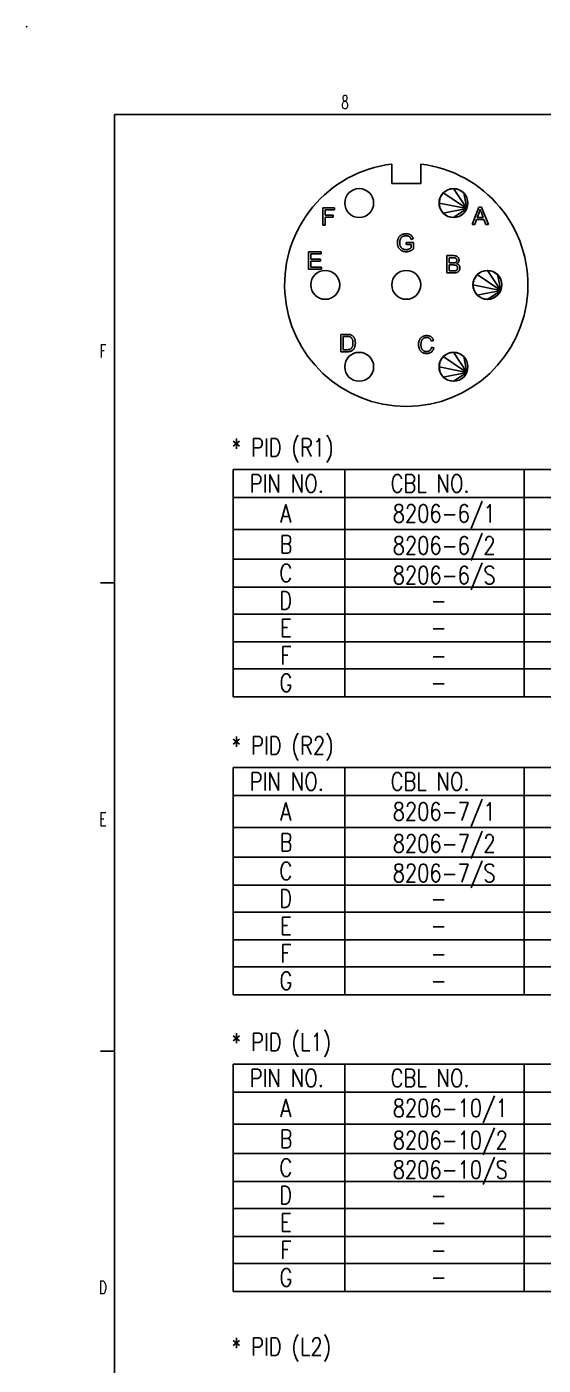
# Model space of a CAD drawing. Extents: x 260 to 819, y -886 to -454.
# Drawn here: x 260.4 to 335, y -647.4 to -453.8 of the extents above; entities that cross this region are included whole.
import ezdxf
from ezdxf.enums import TextEntityAlignment as Align

# ---------------------------------------------------------------- set-up
doc = ezdxf.new("R2010")
doc.units = 0
doc.header["$LTSCALE"] = 150
doc.header["$MEASUREMENT"] = 0
doc.linetypes.add('DASHED', pattern=[0.75, 0.5, -0.25])
doc.layers.get('0').update_dxf_attribs({"color": 6, "linetype": 'CONTINUOUS'})
doc.layers.add('현배선도', color=7, linetype='CONTINUOUS')
doc.styles.get("Standard").update_dxf_attribs({"font": 'romans.shx', "width": 0.8, "bigfont": 'whgtxt.shx'})

# ---------------------------------------------------------------- blocks, each defined once
blk = doc.blocks.new('ansi-c')
at = {"color": 5, "linetype": 'Continuous'}
for p, q in [((-56.4, 764.46), (477, 764.46)), ((-56.4, 358.06), (-56.4, 764.46))]:
    blk.add_line(p, q, dxfattribs=at)
at = {"color": 210, "linetype": 'Continuous'}
for p, q in [((-58.45, 696.73), (-56.4, 696.73)), ((-58.45, 629), (-56.4, 629))]:
    blk.add_line(p, q, dxfattribs=at)
at = {"color": 7, "linetype": 'Continuous'}
blk.add_point((-69.1, 777.16), dxfattribs=at)
at = {"color": 130, "linetype": 'Continuous', "width": 0.655684}
for s, p in [('8', (-23.08, 766.25)), ('F', (-58.09, 730.28)), ('E', (-58.09, 662.55)), ('D', (-58.09, 594.82))]:
    blk.add_text(s, height=1.9, dxfattribs=at).set_placement(p, align=Align.MIDDLE_CENTER)

msp = doc.modelspace()

# ---------------------------------------------------------------- linework, layer by layer
at = {"color": 7, "linetype": 'Continuous'}
for p, q in [((313.14, -476.49), (313.14, -473.67)), ((317.33, -476.49), (317.33, -473.67)), ((313.14, -476.49), (317.33, -476.49)), ((303.17, -482.49), (303.17, -479.98)), ((303.17, -479.98), (304.86, -479.98)), ((304.86, -480.28), (304.86, -479.98)), ((324.76, -482.41), (325.73, -479.9)), ((325.73, -479.9), (326.09, -479.9)), ((326.09, -479.9), (327.11, -482.41)), ((303.5, -480.28), (304.86, -480.28)), ((303.5, -481.06), (303.5, -480.28)), ((303.5, -481.06), (304.68, -481.06)), ((303.5, -481.35), (304.68, -481.35)), ((303.5, -482.49), (303.5, -481.35)), ((304.68, -481.35), (304.68, -481.06)), ((325.12, -482.41), (325.39, -481.65)), ((325.39, -481.65), (326.44, -481.65)), ((325.49, -481.38), (325.76, -480.64)), ((325.49, -481.38), (326.34, -481.38)), ((325.76, -480.64), (325.78, -480.59)), ((325.78, -480.59), (325.8, -480.55)), ((325.8, -480.55), (325.81, -480.5)), ((325.81, -480.5), (325.83, -480.45)), ((325.83, -480.45), (325.84, -480.4)), ((325.84, -480.4), (325.86, -480.35)), ((325.86, -480.35), (325.87, -480.31)), ((325.87, -480.31), (325.88, -480.26)), ((325.88, -480.26), (325.89, -480.21)), ((325.89, -480.21), (325.9, -480.16)), ((325.9, -480.16), (325.91, -480.2)), ((325.91, -480.2), (325.93, -480.25)), ((325.93, -480.25), (325.94, -480.29)), ((325.94, -480.29), (325.96, -480.34)), ((325.96, -480.34), (325.97, -480.39)), ((325.97, -480.39), (325.99, -480.45)), ((325.99, -480.45), (326.01, -480.5)), ((326.01, -480.5), (326.03, -480.56)), ((326.03, -480.56), (326.05, -480.62)), ((326.05, -480.62), (326.08, -480.68)), ((326.08, -480.68), (326.34, -481.38)), ((326.44, -481.65), (326.74, -482.41)), ((303.17, -482.49), (303.5, -482.49)), ((314.37, -484), (314.42, -483.96)), ((314.42, -483.96), (314.48, -483.92)), ((314.48, -483.92), (314.53, -483.89)), ((314.53, -483.89), (314.59, -483.86)), ((314.59, -483.86), (314.65, -483.84)), ((314.65, -483.84), (314.71, -483.81)), ((314.71, -483.81), (314.78, -483.79)), ((314.78, -483.79), (314.84, -483.78)), ((314.84, -483.78), (314.91, -483.76)), ((314.91, -483.76), (314.98, -483.75)), ((314.98, -483.75), (315.05, -483.74)), ((315.05, -483.74), (315.12, -483.74)), ((315.12, -483.74), (315.19, -483.74)), ((315.19, -483.74), (315.25, -483.74)), ((315.25, -483.74), (315.3, -483.74)), ((315.3, -483.74), (315.35, -483.75)), ((315.35, -483.75), (315.4, -483.75)), ((315.4, -483.75), (315.45, -483.76)), ((315.45, -483.76), (315.5, -483.77)), ((315.5, -483.77), (315.55, -483.78)), ((315.55, -483.78), (315.6, -483.79)), ((315.6, -483.79), (315.64, -483.81)), ((315.64, -483.81), (315.69, -483.83)), ((315.69, -483.83), (315.73, -483.84)), ((315.73, -483.84), (315.77, -483.86)), ((315.77, -483.86), (315.81, -483.89)), ((315.81, -483.89), (315.85, -483.91)), ((315.85, -483.91), (315.88, -483.93)), ((315.88, -483.93), (315.92, -483.96)), ((315.92, -483.96), (315.95, -483.98)), ((315.95, -483.98), (315.98, -484.01)), ((324.76, -482.41), (325.12, -482.41)), ((326.74, -482.41), (327.11, -482.41)), ((313.94, -484.9), (313.95, -484.83)), ((313.94, -484.98), (313.94, -484.9)), ((313.94, -485.05), (313.94, -484.98)), ((313.94, -485.05), (313.94, -485.12)), ((313.94, -485.12), (313.94, -485.19)), ((313.94, -485.19), (313.95, -485.26)), ((313.95, -484.83), (313.96, -484.76)), ((313.95, -485.26), (313.96, -485.33)), ((313.96, -484.76), (313.98, -484.69)), ((313.96, -485.33), (313.98, -485.4)), ((313.98, -484.69), (313.99, -484.63)), ((313.98, -485.4), (313.99, -485.47)), ((313.99, -484.63), (314.01, -484.56)), ((313.99, -485.47), (314.01, -485.53)), ((314.01, -484.56), (314.04, -484.49)), ((314.01, -485.53), (314.04, -485.6)), ((314.04, -484.49), (314.06, -484.43)), ((314.04, -485.6), (314.06, -485.66)), ((314.06, -484.43), (314.09, -484.36)), ((314.06, -485.66), (314.09, -485.72)), ((314.09, -484.36), (314.12, -484.3)), ((314.09, -485.72), (314.12, -485.78)), ((314.12, -484.3), (314.16, -484.24)), ((314.12, -485.78), (314.16, -485.83)), ((314.16, -484.24), (314.19, -484.19)), ((314.16, -485.83), (314.2, -485.89)), ((314.19, -484.19), (314.23, -484.14)), ((314.2, -485.89), (314.24, -485.94)), ((314.23, -484.14), (314.28, -484.09)), ((314.28, -484.09), (314.32, -484.04)), ((314.28, -484.92), (314.29, -484.87)), ((314.28, -484.97), (314.28, -484.92)), ((314.28, -485.03), (314.28, -484.97)), ((314.28, -485.03), (314.28, -485.09)), ((314.28, -485.09), (314.28, -485.16)), ((314.28, -485.16), (314.29, -485.22)), ((314.29, -484.82), (314.3, -484.77)), ((314.29, -484.87), (314.29, -484.82)), ((314.29, -485.22), (314.3, -485.28)), ((314.3, -484.77), (314.31, -484.72)), ((314.3, -485.28), (314.31, -485.34)), ((314.31, -484.72), (314.33, -484.67)), ((314.31, -485.34), (314.32, -485.39)), ((314.32, -484.04), (314.37, -484)), ((314.32, -485.39), (314.34, -485.44)), ((314.33, -484.67), (314.34, -484.62)), ((314.34, -484.62), (314.36, -484.57)), ((314.34, -485.44), (314.35, -485.5)), ((314.35, -485.5), (314.37, -485.54)), ((314.36, -484.57), (314.38, -484.52)), ((314.37, -485.54), (314.4, -485.59)), ((314.38, -484.52), (314.39, -484.5)), ((314.39, -484.5), (314.4, -484.47)), ((314.4, -484.47), (314.41, -484.44)), ((314.4, -485.59), (314.42, -485.63)), ((314.41, -484.44), (314.43, -484.42)), ((314.42, -485.63), (314.45, -485.68)), ((314.43, -484.42), (314.44, -484.39)), ((314.44, -484.39), (314.46, -484.37)), ((314.45, -485.68), (314.47, -485.72)), ((314.46, -484.37), (314.48, -484.34)), ((314.47, -485.72), (314.5, -485.75)), ((314.48, -484.34), (314.5, -484.32)), ((314.5, -484.32), (314.51, -484.3)), ((314.5, -485.75), (314.54, -485.79)), ((314.51, -484.3), (314.53, -484.27)), ((314.53, -484.27), (314.56, -484.25)), ((314.54, -485.79), (314.57, -485.82)), ((314.56, -484.25), (314.58, -484.23)), ((314.57, -485.82), (314.61, -485.85)), ((314.58, -484.23), (314.6, -484.21)), ((314.6, -484.21), (314.63, -484.19)), ((314.61, -485.85), (314.65, -485.88)), ((314.63, -484.19), (314.65, -484.17)), ((314.65, -484.17), (314.68, -484.15)), ((314.65, -485.88), (314.69, -485.9)), ((314.68, -484.15), (314.71, -484.14)), ((314.69, -485.9), (314.73, -485.93)), ((314.71, -484.14), (314.74, -484.12)), ((314.73, -485.93), (314.78, -485.95)), ((314.74, -484.12), (314.77, -484.11)), ((314.77, -484.11), (314.8, -484.09)), ((314.8, -484.09), (314.84, -484.08)), ((314.84, -484.08), (314.87, -484.07)), ((314.87, -484.07), (314.91, -484.06)), ((314.91, -484.06), (314.95, -484.05)), ((314.95, -484.05), (314.98, -484.04)), ((314.98, -484.04), (315.02, -484.03)), ((315.02, -484.03), (315.07, -484.03)), ((315.07, -484.03), (315.11, -484.03)), ((315.11, -484.03), (315.15, -484.02)), ((315.15, -484.02), (315.2, -484.02)), ((315.2, -484.02), (315.23, -484.02)), ((315.2, -485.31), (315.2, -485.01)), ((315.2, -485.01), (316.26, -485.01)), ((315.2, -485.31), (315.94, -485.31)), ((315.23, -484.02), (315.27, -484.02)), ((315.27, -484.02), (315.31, -484.03)), ((315.31, -484.03), (315.34, -484.03)), ((315.34, -484.03), (315.38, -484.04)), ((315.38, -484.04), (315.41, -484.05)), ((315.41, -484.05), (315.45, -484.05)), ((315.45, -484.05), (315.48, -484.06)), ((315.48, -484.06), (315.51, -484.08)), ((315.51, -484.08), (315.54, -484.09)), ((315.54, -484.09), (315.57, -484.1)), ((315.57, -484.1), (315.6, -484.12)), ((315.6, -484.12), (315.63, -484.13)), ((315.63, -484.13), (315.66, -484.15)), ((315.66, -484.15), (315.68, -484.17)), ((315.66, -485.94), (315.7, -485.92)), ((315.68, -484.17), (315.7, -484.18)), ((315.7, -484.18), (315.73, -484.2)), ((315.7, -485.92), (315.74, -485.9)), ((315.73, -484.2), (315.75, -484.22)), ((315.74, -485.9), (315.77, -485.88)), ((315.75, -484.22), (315.77, -484.24)), ((315.77, -484.24), (315.78, -484.26)), ((315.77, -485.88), (315.8, -485.87)), ((315.78, -484.26), (315.8, -484.29)), ((315.8, -484.29), (315.82, -484.31)), ((315.8, -485.87), (315.83, -485.85)), ((315.82, -484.31), (315.83, -484.34)), ((315.83, -484.34), (315.85, -484.36)), ((315.83, -485.85), (315.86, -485.83)), ((315.85, -484.36), (315.86, -484.39)), ((315.86, -484.39), (315.87, -484.43)), ((315.86, -485.83), (315.89, -485.81)), ((315.87, -484.43), (315.89, -484.46)), ((315.89, -484.46), (315.9, -484.49)), ((315.89, -485.81), (315.91, -485.79)), ((315.9, -484.49), (315.91, -484.53)), ((315.91, -484.53), (315.92, -484.57)), ((315.91, -485.79), (315.94, -485.78)), ((315.92, -484.57), (316.22, -484.48)), ((315.94, -485.78), (315.94, -485.31)), ((315.98, -484.01), (316.01, -484.04)), ((316.01, -484.04), (316.03, -484.07)), ((316.03, -484.07), (316.06, -484.1)), ((316.06, -484.1), (316.08, -484.14)), ((316.08, -484.14), (316.1, -484.18)), ((316.1, -484.18), (316.12, -484.21)), ((316.12, -484.21), (316.14, -484.25)), ((316.14, -484.25), (316.16, -484.3)), ((316.16, -484.3), (316.18, -484.34)), ((316.18, -484.34), (316.19, -484.39)), ((316.19, -484.39), (316.21, -484.43)), ((316.21, -484.43), (316.22, -484.48)), ((316.26, -485.94), (316.26, -485.01)), ((301.1, -488.87), (301.1, -486.36)), ((301.1, -486.36), (302.92, -486.36)), ((301.44, -486.65), (302.92, -486.65)), ((301.44, -487.42), (301.44, -486.65)), ((301.44, -487.42), (302.83, -487.42)), ((301.44, -487.72), (302.83, -487.72)), ((301.44, -488.57), (301.44, -487.72)), ((302.83, -487.72), (302.83, -487.42)), ((302.92, -486.65), (302.92, -486.36)), ((314.24, -485.94), (314.28, -485.98)), ((314.28, -485.98), (314.33, -486.03)), ((314.33, -486.03), (314.38, -486.07)), ((314.38, -486.07), (314.43, -486.11)), ((314.43, -486.11), (314.49, -486.14)), ((314.49, -486.14), (314.55, -486.18)), ((314.55, -486.18), (314.61, -486.21)), ((314.61, -486.21), (314.67, -486.23)), ((314.67, -486.23), (314.74, -486.26)), ((314.74, -486.26), (314.8, -486.28)), ((314.78, -485.95), (314.82, -485.97)), ((314.8, -486.28), (314.87, -486.3)), ((314.82, -485.97), (314.87, -485.98)), ((314.87, -485.98), (314.91, -486)), ((314.87, -486.3), (314.94, -486.31)), ((314.91, -486), (314.96, -486.01)), ((314.94, -486.31), (315, -486.32)), ((314.96, -486.01), (315.01, -486.02)), ((315, -486.32), (315.08, -486.33)), ((315.01, -486.02), (315.06, -486.03)), ((315.06, -486.03), (315.1, -486.03)), ((315.08, -486.33), (315.15, -486.33)), ((315.1, -486.03), (315.15, -486.04)), ((315.15, -486.04), (315.2, -486.04)), ((315.15, -486.33), (315.22, -486.34)), ((315.2, -486.04), (315.24, -486.04)), ((315.22, -486.34), (315.28, -486.34)), ((315.24, -486.04), (315.29, -486.03)), ((315.28, -486.34), (315.33, -486.33)), ((315.29, -486.03), (315.33, -486.03)), ((315.33, -486.03), (315.37, -486.02)), ((315.33, -486.33), (315.38, -486.33)), ((315.37, -486.02), (315.42, -486.02)), ((315.38, -486.33), (315.44, -486.32)), ((315.42, -486.02), (315.46, -486.01)), ((315.44, -486.32), (315.49, -486.31)), ((315.46, -486.01), (315.5, -486)), ((315.49, -486.31), (315.54, -486.3)), ((315.5, -486), (315.54, -485.98)), ((315.54, -485.98), (315.58, -485.97)), ((315.54, -486.3), (315.6, -486.29)), ((315.58, -485.97), (315.62, -485.95)), ((315.6, -486.29), (315.65, -486.27)), ((315.62, -485.95), (315.66, -485.94)), ((315.65, -486.27), (315.7, -486.26)), ((315.7, -486.26), (315.76, -486.24)), ((315.76, -486.24), (315.81, -486.22)), ((315.81, -486.22), (315.86, -486.19)), ((315.86, -486.19), (315.91, -486.17)), ((315.91, -486.17), (315.96, -486.14)), ((315.96, -486.14), (316.01, -486.11)), ((316.01, -486.11), (316.06, -486.08)), ((316.06, -486.08), (316.11, -486.05)), ((316.11, -486.05), (316.16, -486.02)), ((316.16, -486.02), (316.21, -485.98)), ((316.21, -485.98), (316.26, -485.94)), ((321.09, -489.41), (321.09, -486.9)), ((321.09, -486.9), (322.03, -486.9)), ((321.42, -487.2), (321.92, -487.2)), ((321.42, -487.96), (321.42, -487.2)), ((321.92, -487.2), (321.97, -487.2)), ((321.97, -487.2), (322.02, -487.2)), ((322.02, -487.2), (322.07, -487.2)), ((322.03, -486.9), (322.09, -486.9)), ((322.07, -487.2), (322.11, -487.2)), ((322.09, -486.9), (322.14, -486.9)), ((322.11, -487.2), (322.15, -487.21)), ((322.14, -486.9), (322.19, -486.91)), ((322.15, -487.21), (322.19, -487.21)), ((322.19, -486.91), (322.24, -486.91)), ((322.19, -487.21), (322.22, -487.21)), ((322.22, -487.21), (322.25, -487.22)), ((322.24, -486.91), (322.29, -486.92)), ((322.25, -487.22), (322.28, -487.22)), ((322.28, -487.22), (322.3, -487.23)), ((322.29, -486.92), (322.33, -486.93)), ((322.3, -487.23), (322.33, -487.24)), ((322.33, -486.93), (322.38, -486.94)), ((322.33, -487.24), (322.35, -487.25)), ((322.35, -487.25), (322.37, -487.26)), ((322.37, -487.26), (322.38, -487.27)), ((322.38, -486.94), (322.42, -486.95)), ((322.38, -487.27), (322.4, -487.28)), ((322.39, -487.88), (322.41, -487.86)), ((322.4, -487.28), (322.42, -487.3)), ((322.41, -487.86), (322.43, -487.85)), ((322.42, -486.95), (322.46, -486.96)), ((322.42, -487.3), (322.43, -487.31)), ((322.43, -487.31), (322.45, -487.33)), ((322.43, -487.85), (322.44, -487.83)), ((322.44, -487.83), (322.46, -487.82)), ((322.45, -487.33), (322.46, -487.34)), ((322.46, -486.96), (322.49, -486.98)), ((322.46, -487.34), (322.48, -487.36)), ((322.46, -487.82), (322.47, -487.8)), ((322.47, -487.8), (322.48, -487.78)), ((322.48, -487.36), (322.49, -487.38)), ((322.48, -487.78), (322.49, -487.76)), ((322.49, -486.98), (322.53, -486.99)), ((322.49, -487.38), (322.5, -487.4)), ((322.49, -487.76), (322.5, -487.74)), ((322.5, -487.4), (322.51, -487.42)), ((322.5, -487.74), (322.51, -487.72)), ((322.51, -487.42), (322.51, -487.44)), ((322.51, -487.44), (322.52, -487.46)), ((322.51, -487.72), (322.52, -487.7)), ((322.52, -487.46), (322.53, -487.49)), ((322.52, -487.68), (322.53, -487.66)), ((322.52, -487.7), (322.52, -487.68)), ((322.53, -486.99), (322.56, -487.01)), ((322.53, -487.49), (322.53, -487.51)), ((322.53, -487.51), (322.53, -487.53)), ((322.53, -487.53), (322.53, -487.56)), ((322.53, -487.56), (322.54, -487.58)), ((322.53, -487.61), (322.54, -487.58)), ((322.53, -487.63), (322.53, -487.61)), ((322.53, -487.66), (322.53, -487.63)), ((322.56, -487.01), (322.59, -487.03)), ((322.59, -487.03), (322.62, -487.05)), ((322.62, -487.05), (322.65, -487.07)), ((322.65, -487.07), (322.67, -487.1)), ((322.67, -487.1), (322.7, -487.12)), ((322.7, -487.12), (322.72, -487.15)), ((322.72, -487.15), (322.74, -487.18)), ((322.74, -487.18), (322.76, -487.21)), ((322.76, -487.21), (322.78, -487.24)), ((322.76, -487.87), (322.78, -487.85)), ((322.78, -487.24), (322.8, -487.27)), ((322.78, -487.85), (322.79, -487.82)), ((322.79, -487.82), (322.81, -487.79)), ((322.8, -487.27), (322.81, -487.31)), ((322.81, -487.31), (322.83, -487.34)), ((322.81, -487.79), (322.82, -487.76)), ((322.82, -487.76), (322.83, -487.73)), ((322.83, -487.34), (322.84, -487.37)), ((322.83, -487.73), (322.84, -487.7)), ((322.84, -487.37), (322.85, -487.41)), ((322.84, -487.7), (322.85, -487.67)), ((322.85, -487.41), (322.85, -487.44)), ((322.85, -487.44), (322.86, -487.47)), ((322.85, -487.64), (322.86, -487.61)), ((322.85, -487.67), (322.85, -487.64)), ((322.86, -487.47), (322.86, -487.51)), ((322.86, -487.51), (322.86, -487.54)), ((322.86, -487.57), (322.86, -487.54)), ((322.86, -487.61), (322.86, -487.57)), ((301.1, -488.87), (302.98, -488.87)), ((301.44, -488.57), (302.98, -488.57)), ((302.98, -488.87), (302.98, -488.57)), ((321.09, -489.41), (322.04, -489.41)), ((321.42, -487.96), (321.96, -487.96)), ((321.42, -488.25), (322, -488.25)), ((321.42, -489.12), (321.42, -488.25)), ((321.42, -489.12), (322.04, -489.12)), ((321.96, -487.96), (322.01, -487.96)), ((322, -488.25), (322.05, -488.25)), ((322.01, -487.96), (322.05, -487.95)), ((322.04, -489.12), (322.08, -489.12)), ((322.04, -489.41), (322.09, -489.41)), ((322.05, -487.95), (322.08, -487.95)), ((322.05, -488.25), (322.09, -488.25)), ((322.08, -487.95), (322.12, -487.95)), ((322.08, -489.12), (322.11, -489.12)), ((322.09, -488.25), (322.13, -488.26)), ((322.09, -489.41), (322.14, -489.41)), ((322.11, -489.12), (322.13, -489.11)), ((322.12, -487.95), (322.15, -487.95)), ((322.13, -488.26), (322.17, -488.26)), ((322.13, -489.11), (322.16, -489.11)), ((322.14, -489.41), (322.18, -489.41)), ((322.15, -487.95), (322.18, -487.95)), ((322.16, -489.11), (322.18, -489.11)), ((322.17, -488.26), (322.21, -488.26)), ((322.18, -487.95), (322.21, -487.94)), ((322.18, -489.11), (322.2, -489.11)), ((322.18, -489.41), (322.22, -489.41)), ((322.2, -489.11), (322.22, -489.11)), ((322.21, -487.94), (322.24, -487.94)), ((322.21, -488.26), (322.25, -488.27)), ((322.22, -489.11), (322.24, -489.11)), ((322.22, -489.41), (322.27, -489.4)), ((322.24, -487.94), (322.26, -487.93)), ((322.24, -489.11), (322.26, -489.11)), ((322.25, -488.27), (322.28, -488.27)), ((322.26, -487.93), (322.28, -487.93)), ((322.26, -489.11), (322.27, -489.1)), ((322.27, -489.1), (322.29, -489.1)), ((322.27, -489.4), (322.31, -489.4)), ((322.28, -487.93), (322.3, -487.92)), ((322.28, -488.27), (322.31, -488.28)), ((322.29, -489.1), (322.32, -489.09)), ((322.3, -487.92), (322.33, -487.91)), ((322.31, -488.28), (322.34, -488.29)), ((322.31, -489.4), (322.34, -489.39)), ((322.32, -489.09), (322.34, -489.09)), ((322.33, -487.91), (322.35, -487.9)), ((322.34, -488.29), (322.37, -488.29)), ((322.34, -489.09), (322.36, -489.08)), ((322.34, -489.39), (322.38, -489.39)), ((322.35, -487.9), (322.37, -487.89)), ((322.36, -489.08), (322.38, -489.08)), ((322.37, -487.89), (322.39, -487.88)), ((322.37, -488.29), (322.39, -488.3)), ((322.38, -489.08), (322.4, -489.07)), ((322.38, -489.39), (322.42, -489.38)), ((322.39, -488.3), (322.42, -488.31)), ((322.4, -489.07), (322.41, -489.06)), ((322.41, -489.06), (322.43, -489.05)), ((322.42, -488.31), (322.44, -488.32)), ((322.42, -489.38), (322.45, -489.37)), ((322.43, -489.05), (322.45, -489.04)), ((322.44, -488.32), (322.46, -488.34)), ((322.45, -489.04), (322.46, -489.04)), ((322.45, -489.37), (322.48, -489.36)), ((322.46, -488.34), (322.48, -488.35)), ((322.46, -489.04), (322.48, -489.03)), ((322.48, -488.35), (322.5, -488.37)), ((322.48, -489.03), (322.49, -489.01)), ((322.48, -489.36), (322.51, -489.35)), ((322.49, -489.01), (322.51, -489)), ((322.5, -488.37), (322.52, -488.38)), ((322.51, -488.08), (322.55, -488.06)), ((322.51, -488.08), (322.56, -488.09)), ((322.51, -489), (322.52, -488.99)), ((322.51, -489.35), (322.54, -489.34)), ((322.52, -488.38), (322.54, -488.4)), ((322.52, -488.99), (322.53, -488.98)), ((322.53, -488.98), (322.55, -488.96)), ((322.54, -488.4), (322.55, -488.42)), ((322.54, -489.34), (322.57, -489.33)), ((322.55, -488.06), (322.58, -488.04)), ((322.55, -488.42), (322.57, -488.44)), ((322.55, -488.96), (322.56, -488.95)), ((322.56, -488.09), (322.6, -488.11)), ((322.56, -488.95), (322.57, -488.93)), ((322.57, -488.44), (322.58, -488.46)), ((322.57, -488.93), (322.58, -488.91)), ((322.57, -489.33), (322.6, -489.32)), ((322.58, -488.04), (322.61, -488.02)), ((322.58, -488.46), (322.59, -488.48)), ((322.58, -488.91), (322.59, -488.9)), ((322.59, -488.48), (322.6, -488.51)), ((322.59, -488.9), (322.6, -488.88)), ((322.6, -488.11), (322.64, -488.12)), ((322.6, -488.51), (322.61, -488.53)), ((322.6, -488.88), (322.61, -488.86)), ((322.6, -489.32), (322.63, -489.31)), ((322.61, -488.02), (322.64, -488)), ((322.61, -488.53), (322.62, -488.55)), ((322.61, -488.86), (322.62, -488.84)), ((322.62, -488.55), (322.63, -488.58)), ((322.62, -488.82), (322.63, -488.8)), ((322.62, -488.84), (322.62, -488.82)), ((322.63, -488.58), (322.63, -488.6)), ((322.63, -488.6), (322.64, -488.63)), ((322.63, -488.78), (322.64, -488.75)), ((322.63, -488.8), (322.63, -488.78)), ((322.63, -489.31), (322.65, -489.29)), ((322.64, -488), (322.67, -487.97)), ((322.64, -488.12), (322.68, -488.14)), ((322.64, -488.63), (322.64, -488.66)), ((322.64, -488.66), (322.64, -488.68)), ((322.64, -488.71), (322.64, -488.68)), ((322.64, -488.73), (322.64, -488.71)), ((322.64, -488.75), (322.64, -488.73)), ((322.65, -489.29), (322.68, -489.28)), ((322.67, -487.97), (322.69, -487.95)), ((322.68, -488.14), (322.71, -488.17)), ((322.68, -489.28), (322.7, -489.26)), ((322.69, -487.95), (322.71, -487.93)), ((322.7, -489.26), (322.73, -489.25)), ((322.71, -487.93), (322.74, -487.9)), ((322.71, -488.17), (322.75, -488.19)), ((322.73, -489.25), (322.75, -489.23)), ((322.74, -487.9), (322.76, -487.87)), ((322.75, -488.19), (322.78, -488.22)), ((322.75, -489.23), (322.77, -489.21)), ((322.77, -489.21), (322.79, -489.19)), ((322.78, -488.22), (322.81, -488.24)), ((322.79, -489.19), (322.81, -489.17)), ((322.81, -488.24), (322.84, -488.27)), ((322.81, -489.17), (322.83, -489.15)), ((322.83, -489.15), (322.84, -489.12)), ((322.84, -488.27), (322.86, -488.3)), ((322.84, -489.12), (322.86, -489.1)), ((322.86, -488.3), (322.88, -488.34)), ((322.86, -489.1), (322.88, -489.07)), ((322.88, -488.34), (322.91, -488.37)), ((322.88, -489.07), (322.89, -489.04)), ((322.89, -489.04), (322.91, -489.01)), ((322.91, -488.37), (322.92, -488.41)), ((322.91, -489.01), (322.92, -488.98)), ((322.92, -488.41), (322.94, -488.44)), ((322.92, -488.98), (322.94, -488.95)), ((322.94, -488.44), (322.95, -488.48)), ((322.94, -488.95), (322.95, -488.92)), ((322.95, -488.48), (322.96, -488.52)), ((322.95, -488.92), (322.96, -488.89)), ((322.96, -488.52), (322.97, -488.56)), ((322.96, -488.89), (322.97, -488.85)), ((322.97, -488.56), (322.98, -488.6)), ((322.97, -488.82), (322.98, -488.79)), ((322.97, -488.85), (322.97, -488.82)), ((322.98, -488.6), (322.98, -488.64)), ((322.98, -488.64), (322.98, -488.68)), ((322.98, -488.72), (322.98, -488.68)), ((322.98, -488.75), (322.98, -488.72)), ((322.98, -488.79), (322.98, -488.75)), ((305.79, -500.81), (305.79, -498.29)), ((305.79, -498.29), (306.66, -498.29)), ((306.12, -498.59), (306.65, -498.59)), ((306.12, -500.51), (306.12, -498.59)), ((306.65, -498.59), (306.71, -498.59)), ((306.66, -498.29), (306.71, -498.29)), ((306.71, -498.29), (306.77, -498.29)), ((306.71, -498.59), (306.76, -498.59)), ((306.76, -498.59), (306.81, -498.59)), ((306.77, -498.29), (306.82, -498.3)), ((306.81, -498.59), (306.86, -498.6)), ((306.82, -498.3), (306.87, -498.3)), ((306.86, -498.6), (306.91, -498.6)), ((306.87, -498.3), (306.91, -498.3)), ((306.91, -498.3), (306.96, -498.31)), ((306.91, -498.6), (306.95, -498.61)), ((306.95, -498.61), (306.99, -498.61)), ((306.96, -498.31), (307, -498.31)), ((306.99, -498.61), (307.02, -498.62)), ((307, -498.31), (307.04, -498.32)), ((307.02, -498.62), (307.05, -498.63)), ((307.04, -498.32), (307.07, -498.32)), ((307.05, -498.63), (307.08, -498.64)), ((307.07, -498.32), (307.1, -498.33)), ((307.08, -498.64), (307.12, -498.66)), ((307.1, -498.33), (307.15, -498.34)), ((307.12, -498.66), (307.15, -498.68)), ((307.15, -498.34), (307.19, -498.35)), ((307.15, -498.68), (307.19, -498.7)), ((307.19, -498.35), (307.23, -498.37)), ((307.19, -498.7), (307.22, -498.72)), ((307.22, -498.72), (307.25, -498.75)), ((307.23, -498.37), (307.27, -498.38)), ((307.25, -498.75), (307.28, -498.78)), ((307.27, -498.38), (307.3, -498.4)), ((307.28, -498.78), (307.31, -498.81)), ((307.3, -498.4), (307.34, -498.42)), ((307.31, -498.81), (307.34, -498.85)), ((307.34, -498.42), (307.37, -498.44)), ((307.34, -498.85), (307.37, -498.88)), ((307.37, -498.44), (307.41, -498.46)), ((307.37, -498.88), (307.4, -498.92)), ((307.4, -498.92), (307.42, -498.97)), ((307.41, -498.46), (307.44, -498.48)), ((307.42, -498.97), (307.44, -499.02)), ((307.44, -498.48), (307.47, -498.51)), ((307.44, -499.02), (307.46, -499.07)), ((307.46, -499.07), (307.48, -499.12)), ((307.47, -498.51), (307.51, -498.54)), ((307.48, -499.12), (307.49, -499.18)), ((307.49, -499.18), (307.5, -499.24)), ((307.5, -499.24), (307.51, -499.31)), ((307.51, -498.54), (307.55, -498.58)), ((307.51, -499.31), (307.52, -499.38)), ((307.52, -499.38), (307.52, -499.45)), ((307.52, -499.45), (307.52, -499.53)), ((307.55, -498.58), (307.58, -498.62)), ((307.58, -498.62), (307.61, -498.66)), ((307.61, -498.66), (307.65, -498.7)), ((307.65, -498.7), (307.67, -498.74)), ((307.67, -498.74), (307.7, -498.79)), ((307.7, -498.79), (307.73, -498.84)), ((307.73, -498.84), (307.75, -498.89)), ((307.75, -498.89), (307.77, -498.94)), ((307.77, -498.94), (307.79, -498.99)), ((307.79, -498.99), (307.8, -499.05)), ((307.8, -499.05), (307.82, -499.1)), ((307.82, -499.1), (307.83, -499.16)), ((307.83, -499.16), (307.84, -499.22)), ((307.84, -499.22), (307.85, -499.28)), ((307.85, -499.28), (307.86, -499.34)), ((307.86, -499.34), (307.86, -499.4)), ((307.86, -499.4), (307.87, -499.47)), ((307.87, -499.47), (307.87, -499.54)), ((317.01, -499.52), (317.02, -499.44)), ((317.02, -499.44), (317.04, -499.37)), ((317.04, -499.37), (317.05, -499.31)), ((317.05, -499.31), (317.07, -499.24)), ((317.07, -499.24), (317.1, -499.18)), ((317.1, -499.18), (317.12, -499.12)), ((317.12, -499.12), (317.15, -499.06)), ((317.15, -499.06), (317.18, -499)), ((317.18, -499), (317.22, -498.95)), ((317.22, -498.95), (317.25, -498.89)), ((317.25, -498.89), (317.29, -498.85)), ((317.29, -498.85), (317.33, -498.8)), ((317.33, -498.8), (317.38, -498.76)), ((317.36, -499.5), (317.37, -499.45)), ((317.37, -499.45), (317.38, -499.4)), ((317.38, -498.76), (317.42, -498.72)), ((317.38, -499.4), (317.39, -499.35)), ((317.39, -499.35), (317.41, -499.31)), ((317.41, -499.31), (317.42, -499.26)), ((317.42, -498.72), (317.47, -498.68)), ((317.42, -499.26), (317.44, -499.21)), ((317.44, -499.21), (317.46, -499.17)), ((317.46, -499.17), (317.48, -499.13)), ((317.47, -498.68), (317.52, -498.65)), ((317.48, -499.13), (317.5, -499.09)), ((317.5, -499.09), (317.53, -499.05)), ((317.52, -498.65), (317.58, -498.61)), ((317.53, -499.05), (317.56, -499.01)), ((317.56, -499.01), (317.59, -498.98)), ((317.58, -498.61), (317.63, -498.58)), ((317.59, -498.98), (317.62, -498.94)), ((317.62, -498.94), (317.66, -498.91)), ((317.63, -498.58), (317.69, -498.56)), ((317.66, -498.91), (317.7, -498.89)), ((317.69, -498.56), (317.75, -498.54)), ((317.7, -498.89), (317.73, -498.86)), ((317.73, -498.86), (317.78, -498.84)), ((317.75, -498.54), (317.81, -498.52)), ((317.78, -498.84), (317.82, -498.81)), ((317.81, -498.52), (317.87, -498.5)), ((317.82, -498.81), (317.87, -498.8)), ((317.87, -498.5), (317.93, -498.49)), ((317.87, -498.8), (317.91, -498.78)), ((317.91, -498.78), (317.96, -498.77)), ((317.93, -498.49), (317.99, -498.48)), ((317.96, -498.77), (318.01, -498.76)), ((317.99, -498.48), (318.06, -498.47)), ((318.01, -498.76), (318.07, -498.75)), ((318.06, -498.47), (318.12, -498.46)), ((318.07, -498.75), (318.12, -498.75)), ((318.12, -498.46), (318.19, -498.46)), ((318.12, -498.75), (318.18, -498.75)), ((318.18, -498.75), (318.23, -498.75)), ((318.19, -498.46), (318.26, -498.46)), ((318.23, -498.75), (318.28, -498.75)), ((318.26, -498.46), (318.33, -498.47)), ((318.28, -498.75), (318.32, -498.76)), ((318.32, -498.76), (318.37, -498.77)), ((318.33, -498.47), (318.4, -498.48)), ((318.37, -498.77), (318.41, -498.78)), ((318.4, -498.48), (318.47, -498.49)), ((318.41, -498.78), (318.45, -498.79)), ((318.45, -498.79), (318.49, -498.81)), ((318.47, -498.49), (318.53, -498.51)), ((318.49, -498.81), (318.53, -498.83)), ((318.53, -498.51), (318.6, -498.53)), ((318.53, -498.83), (318.56, -498.85)), ((318.56, -498.85), (318.6, -498.87)), ((318.6, -498.53), (318.66, -498.56)), ((318.6, -498.87), (318.63, -498.9)), ((318.63, -498.9), (318.66, -498.93)), ((318.66, -498.56), (318.71, -498.58)), ((318.66, -498.93), (318.69, -498.96)), ((318.69, -498.96), (318.72, -499)), ((318.71, -498.58), (318.77, -498.62)), ((318.72, -499), (318.74, -499.03)), ((318.74, -499.03), (318.77, -499.08)), ((318.77, -498.62), (318.82, -498.65)), ((318.77, -499.08), (318.79, -499.12)), ((318.79, -499.12), (318.81, -499.17)), ((318.81, -499.17), (318.83, -499.22)), ((318.82, -498.65), (318.87, -498.69)), ((318.83, -499.22), (318.85, -499.27)), ((318.85, -499.27), (319.18, -499.19)), ((318.87, -498.69), (318.92, -498.74)), ((318.92, -498.74), (318.96, -498.78)), ((318.96, -498.78), (319, -498.83)), ((319, -498.83), (319.04, -498.88)), ((319.04, -498.88), (319.07, -498.94)), ((319.07, -498.94), (319.1, -499)), ((319.1, -499), (319.13, -499.06)), ((319.13, -499.06), (319.16, -499.13)), ((319.16, -499.13), (319.18, -499.19)), ((305.79, -500.81), (306.7, -500.81)), ((306.12, -500.51), (306.66, -500.51)), ((306.66, -500.51), (306.71, -500.51)), ((306.7, -500.81), (306.74, -500.81)), ((306.71, -500.51), (306.75, -500.51)), ((306.74, -500.81), (306.79, -500.8)), ((306.75, -500.51), (306.8, -500.51)), ((306.79, -500.8), (306.83, -500.8)), ((306.8, -500.51), (306.84, -500.5)), ((306.83, -500.8), (306.87, -500.8)), ((306.84, -500.5), (306.88, -500.5)), ((306.87, -500.8), (306.91, -500.79)), ((306.88, -500.5), (306.92, -500.49)), ((306.91, -500.79), (306.95, -500.79)), ((306.92, -500.49), (306.95, -500.49)), ((306.95, -500.49), (306.99, -500.48)), ((306.95, -500.79), (306.99, -500.78)), ((306.99, -500.48), (307.02, -500.47)), ((306.99, -500.78), (307.03, -500.78)), ((307.02, -500.47), (307.05, -500.46)), ((307.03, -500.78), (307.06, -500.77)), ((307.05, -500.46), (307.08, -500.45)), ((307.06, -500.77), (307.1, -500.76)), ((307.08, -500.45), (307.1, -500.44)), ((307.1, -500.44), (307.13, -500.43)), ((307.1, -500.76), (307.14, -500.75)), ((307.13, -500.43), (307.15, -500.42)), ((307.14, -500.75), (307.17, -500.74)), ((307.15, -500.42), (307.18, -500.41)), ((307.17, -500.74), (307.2, -500.73)), ((307.18, -500.41), (307.2, -500.39)), ((307.2, -500.39), (307.22, -500.38)), ((307.2, -500.73), (307.23, -500.72)), ((307.22, -500.38), (307.24, -500.36)), ((307.23, -500.72), (307.26, -500.71)), ((307.24, -500.36), (307.26, -500.35)), ((307.26, -500.35), (307.27, -500.33)), ((307.26, -500.71), (307.29, -500.7)), ((307.27, -500.33), (307.3, -500.31)), ((307.29, -500.7), (307.32, -500.68)), ((307.3, -500.31), (307.32, -500.28)), ((307.32, -500.28), (307.34, -500.25)), ((307.32, -500.68), (307.35, -500.67)), ((307.34, -500.25), (307.36, -500.23)), ((307.35, -500.67), (307.38, -500.65)), ((307.36, -500.23), (307.38, -500.19)), ((307.38, -500.19), (307.4, -500.16)), ((307.38, -500.65), (307.4, -500.64)), ((307.4, -500.16), (307.41, -500.13)), ((307.4, -500.64), (307.43, -500.62)), ((307.41, -500.13), (307.43, -500.09)), ((307.43, -500.09), (307.45, -500.05)), ((307.43, -500.62), (307.45, -500.6)), ((307.45, -500.05), (307.46, -500.01)), ((307.45, -500.6), (307.47, -500.58)), ((307.46, -500.01), (307.47, -499.97)), ((307.47, -499.97), (307.48, -499.93)), ((307.47, -500.58), (307.5, -500.56)), ((307.48, -499.93), (307.49, -499.89)), ((307.49, -499.89), (307.5, -499.84)), ((307.5, -499.84), (307.51, -499.79)), ((307.5, -500.56), (307.52, -500.54)), ((307.51, -499.74), (307.52, -499.69)), ((307.51, -499.79), (307.51, -499.74)), ((307.52, -499.59), (307.52, -499.53)), ((307.52, -499.64), (307.52, -499.59)), ((307.52, -499.69), (307.52, -499.64)), ((307.52, -500.54), (307.54, -500.51)), ((307.54, -500.51), (307.56, -500.49)), ((307.56, -500.49), (307.59, -500.46)), ((307.59, -500.46), (307.61, -500.44)), ((307.61, -500.44), (307.63, -500.41)), ((307.63, -500.41), (307.65, -500.38)), ((307.65, -500.38), (307.67, -500.35)), ((307.67, -500.35), (307.69, -500.32)), ((307.69, -500.32), (307.71, -500.28)), ((307.71, -500.28), (307.72, -500.25)), ((307.72, -500.25), (307.74, -500.21)), ((307.74, -500.21), (307.76, -500.17)), ((307.76, -500.17), (307.77, -500.13)), ((307.77, -500.13), (307.79, -500.09)), ((307.79, -500.09), (307.8, -500.04)), ((307.8, -500.04), (307.81, -500)), ((307.81, -500), (307.82, -499.95)), ((307.82, -499.95), (307.83, -499.9)), ((307.83, -499.9), (307.84, -499.86)), ((307.84, -499.86), (307.85, -499.81)), ((307.85, -499.81), (307.86, -499.75)), ((307.86, -499.65), (307.87, -499.59)), ((307.86, -499.7), (307.86, -499.65)), ((307.86, -499.75), (307.86, -499.7)), ((307.87, -499.59), (307.87, -499.54)), ((317, -499.66), (317.01, -499.59)), ((317, -499.74), (317, -499.66)), ((317, -499.74), (317, -499.81)), ((317, -499.81), (317.01, -499.88)), ((317.01, -499.59), (317.01, -499.52)), ((317.01, -499.88), (317.01, -499.95)), ((317.01, -499.95), (317.02, -500.02)), ((317.02, -500.02), (317.03, -500.09)), ((317.03, -500.09), (317.05, -500.16)), ((317.05, -500.16), (317.07, -500.22)), ((317.07, -500.22), (317.09, -500.29)), ((317.09, -500.29), (317.11, -500.35)), ((317.11, -500.35), (317.13, -500.42)), ((317.13, -500.42), (317.16, -500.48)), ((317.16, -500.48), (317.19, -500.54)), ((317.19, -500.54), (317.22, -500.59)), ((317.22, -500.59), (317.26, -500.64)), ((317.26, -500.64), (317.3, -500.69)), ((317.3, -500.69), (317.34, -500.74)), ((317.34, -499.69), (317.35, -499.64)), ((317.34, -499.74), (317.34, -499.69)), ((317.34, -499.74), (317.34, -499.8)), ((317.34, -499.8), (317.35, -499.87)), ((317.34, -500.74), (317.38, -500.78)), ((317.35, -499.59), (317.36, -499.54)), ((317.35, -499.64), (317.35, -499.59)), ((317.35, -499.87), (317.35, -499.93)), ((317.35, -499.93), (317.36, -499.98)), ((317.36, -499.54), (317.36, -499.5)), ((317.36, -499.98), (317.37, -500.04)), ((317.37, -500.04), (317.38, -500.1)), ((317.38, -500.1), (317.39, -500.15)), ((317.38, -500.78), (317.42, -500.82)), ((317.39, -500.15), (317.4, -500.2)), ((317.4, -500.2), (317.42, -500.25)), ((317.42, -500.25), (317.44, -500.3)), ((317.42, -500.82), (317.47, -500.86)), ((317.44, -500.3), (317.46, -500.35)), ((317.46, -500.35), (317.48, -500.39)), ((317.47, -500.86), (317.52, -500.89)), ((317.48, -500.39), (317.5, -500.43)), ((317.5, -500.43), (317.53, -500.47)), ((317.52, -500.89), (317.57, -500.93)), ((317.53, -500.47), (317.56, -500.51)), ((317.56, -500.51), (317.59, -500.54)), ((317.57, -500.93), (317.63, -500.95)), ((317.59, -500.54), (317.62, -500.58)), ((317.62, -500.58), (317.65, -500.61)), ((317.63, -500.95), (317.69, -500.98)), ((317.65, -500.61), (317.69, -500.63)), ((317.69, -500.63), (317.73, -500.66)), ((317.69, -500.98), (317.75, -501)), ((317.73, -500.66), (317.77, -500.68)), ((317.75, -501), (317.81, -501.02)), ((317.77, -500.68), (317.81, -500.7)), ((317.81, -500.7), (317.85, -500.72)), ((317.81, -501.02), (317.88, -501.03)), ((317.85, -500.72), (317.89, -500.73)), ((317.88, -501.03), (317.95, -501.05)), ((317.89, -500.73), (317.93, -500.75)), ((317.93, -500.75), (317.97, -500.76)), ((317.95, -501.05), (318.02, -501.05)), ((317.97, -500.76), (318.02, -500.77)), ((318.02, -500.77), (318.06, -500.77)), ((318.02, -501.05), (318.1, -501.06)), ((318.06, -500.77), (318.11, -500.77)), ((318.1, -501.06), (318.18, -501.06)), ((318.11, -500.77), (318.15, -500.78)), ((318.15, -500.78), (318.21, -500.77)), ((318.18, -501.06), (318.26, -501.06)), ((318.21, -500.77), (318.26, -500.77)), ((318.26, -500.77), (318.31, -500.76)), ((318.26, -501.06), (318.33, -501.05)), ((318.31, -500.76), (318.36, -500.75)), ((318.33, -501.05), (318.41, -501.04)), ((318.36, -500.75), (318.41, -500.74)), ((318.41, -500.74), (318.46, -500.72)), ((318.41, -501.04), (318.48, -501.03)), ((318.46, -500.72), (318.5, -500.7)), ((318.48, -501.03), (318.54, -501.01)), ((318.5, -500.7), (318.55, -500.67)), ((318.54, -501.01), (318.61, -500.98)), ((318.55, -500.67), (318.59, -500.65)), ((318.59, -500.65), (318.63, -500.61)), ((318.61, -500.98), (318.67, -500.95)), ((318.63, -500.61), (318.66, -500.58)), ((318.66, -500.58), (318.7, -500.54)), ((318.67, -500.95), (318.73, -500.92)), ((318.7, -500.54), (318.73, -500.5)), ((318.73, -500.5), (318.76, -500.46)), ((318.73, -500.92), (318.79, -500.89)), ((318.76, -500.46), (318.79, -500.41)), ((318.79, -500.41), (318.81, -500.37)), ((318.79, -500.89), (318.85, -500.85)), ((318.81, -500.37), (318.84, -500.31)), ((318.84, -500.31), (318.86, -500.26)), ((318.85, -500.85), (318.9, -500.8)), ((318.86, -500.26), (318.87, -500.2)), ((318.87, -500.2), (318.89, -500.14)), ((318.89, -500.14), (319.22, -500.22)), ((318.9, -500.8), (318.95, -500.75)), ((318.95, -500.75), (318.99, -500.7)), ((318.99, -500.7), (319.04, -500.64)), ((319.04, -500.64), (319.07, -500.58)), ((319.07, -500.58), (319.11, -500.52)), ((319.11, -500.52), (319.14, -500.45)), ((319.14, -500.45), (319.17, -500.38)), ((319.17, -500.38), (319.2, -500.3)), ((319.2, -500.3), (319.22, -500.22))]:
    msp.add_line(p, q, dxfattribs=at)
at = {"color": 0}
for p, q in [((306.36, -517.85), (306.36, -550.73)), ((306.36, -560.95), (306.36, -593.83)), ((306.36, -603.85), (306.36, -636.73))]:
    msp.add_line(p, q, dxfattribs=at)
at = {"color": 7, "linetype": 'Continuous'}
for points in [[(323.99, -480.09), (319.96, -479.29), (320.12, -478.49), (320.57, -477.81)], [(323.99, -480.09), (320.57, -477.81), (321.25, -477.36), (322.05, -477.2)], [(323.99, -480.09), (322.05, -477.2), (322.86, -477.36), (323.53, -477.81)], [(323.99, -480.09), (323.53, -477.81), (323.99, -478.49), (324.15, -479.29)], [(323.99, -480.09), (320.57, -480.77), (320.12, -480.09), (319.96, -479.29)], [(323.99, -480.09), (322.05, -481.38), (321.25, -481.22), (320.57, -480.77)], [(323.99, -480.09), (323.53, -480.77), (322.86, -481.22), (322.05, -481.38)], [(328.89, -491.93), (324.87, -491.13), (325.03, -490.33), (325.48, -489.65)], [(328.89, -491.93), (325.48, -489.65), (326.16, -489.2), (326.96, -489.04)], [(328.89, -491.93), (326.96, -489.04), (327.76, -489.2), (328.44, -489.65)], [(328.89, -491.93), (328.44, -489.65), (328.89, -490.33), (329.05, -491.13)], [(328.89, -491.93), (325.48, -492.61), (325.03, -491.93), (324.87, -491.13)], [(328.89, -491.93), (326.96, -493.23), (326.16, -493.07), (325.48, -492.61)], [(328.89, -491.93), (328.44, -492.61), (327.76, -493.07), (326.96, -493.23)], [(323.99, -503.78), (320.57, -501.5), (321.25, -501.04), (322.05, -500.88)], [(323.99, -503.78), (322.05, -500.88), (322.86, -501.04), (323.53, -501.5)], [(323.99, -503.78), (319.96, -502.98), (320.12, -502.18), (320.57, -501.5)], [(323.99, -503.78), (320.57, -504.46), (320.12, -503.78), (319.96, -502.98)], [(323.99, -503.78), (323.53, -501.5), (323.99, -502.18), (324.15, -502.98)], [(323.99, -503.78), (322.05, -505.07), (321.25, -504.91), (320.57, -504.46)], [(323.99, -503.78), (323.53, -504.46), (322.86, -504.91), (322.05, -505.07)]]:
    msp.add_lwpolyline(points, dxfattribs=at)
for centre in [(308.42, -479.29), (322.05, -479.29), (303.51, -491.13), (315.23, -491.13), (326.96, -491.13), (308.42, -502.98), (322.05, -502.98)]:
    msp.add_circle(centre, 2.09, dxfattribs=at)
msp.add_arc((315.23, -491.13), 17.59, 96.8371, 83.1629, dxfattribs=at)
at = {"layer": '현배선도', "color": 0}
for p, q in [((290.19, -517.85), (290.19, -521.89)), ((290.19, -517.85), (364.74, -517.85)), ((306.36, -517.85), (306.36, -521.89)), ((332.27, -517.85), (332.27, -521.89)), ((290.19, -521.89), (306.36, -521.89)), ((290.19, -521.89), (290.19, -526.52)), ((306.36, -521.89), (306.36, -526.52)), ((306.36, -521.89), (364.74, -521.89)), ((332.27, -521.89), (332.27, -526.52)), ((290.19, -526.52), (306.36, -526.52)), ((290.19, -526.52), (290.19, -530.79)), ((306.36, -526.52), (306.36, -530.79)), ((306.36, -526.52), (364.74, -526.52)), ((332.27, -526.52), (332.27, -530.79)), ((290.19, -530.79), (306.36, -530.79)), ((290.19, -530.79), (290.19, -534.84)), ((306.36, -530.79), (306.36, -534.84)), ((306.36, -530.79), (364.74, -530.79)), ((332.27, -530.79), (332.27, -534.84)), ((290.19, -534.84), (306.36, -534.84)), ((290.19, -534.84), (290.19, -538.74)), ((306.36, -534.84), (306.36, -538.74)), ((306.36, -534.84), (364.74, -534.84)), ((332.27, -534.84), (332.27, -538.74)), ((290.19, -538.74), (306.36, -538.74)), ((290.19, -538.74), (290.19, -542.78)), ((306.36, -538.74), (306.36, -542.78)), ((306.36, -538.74), (364.74, -538.74)), ((332.27, -538.74), (332.27, -542.78)), ((290.19, -542.78), (306.36, -542.78)), ((290.19, -542.78), (290.19, -546.69)), ((306.36, -542.78), (306.36, -546.69)), ((306.36, -542.78), (364.74, -542.78)), ((332.27, -542.78), (332.27, -546.69)), ((290.19, -546.69), (306.36, -546.69)), ((290.19, -546.69), (290.19, -550.73)), ((306.36, -546.69), (306.36, -550.73)), ((306.36, -546.69), (364.74, -546.69)), ((332.27, -546.69), (332.27, -550.73)), ((290.19, -550.73), (306.36, -550.73)), ((306.36, -550.73), (364.74, -550.73)), ((290.19, -560.95), (290.19, -564.99)), ((290.19, -560.95), (364.74, -560.95)), ((306.36, -560.95), (306.36, -564.99)), ((332.27, -560.95), (332.27, -564.99)), ((290.19, -564.99), (306.36, -564.99)), ((290.19, -564.99), (290.19, -569.62)), ((306.36, -564.99), (306.36, -569.62)), ((306.36, -564.99), (364.74, -564.99)), ((332.27, -564.99), (332.27, -569.62)), ((290.19, -569.62), (306.36, -569.62)), ((290.19, -569.62), (290.19, -573.89)), ((306.36, -569.62), (306.36, -573.89)), ((306.36, -569.62), (364.74, -569.62)), ((332.27, -569.62), (332.27, -573.89)), ((290.19, -573.89), (306.36, -573.89)), ((290.19, -573.89), (290.19, -577.94)), ((306.36, -573.89), (306.36, -577.94)), ((306.36, -573.89), (364.74, -573.89)), ((332.27, -573.89), (332.27, -577.94)), ((290.19, -577.94), (306.36, -577.94)), ((290.19, -577.94), (290.19, -581.84)), ((306.36, -577.94), (306.36, -581.84)), ((306.36, -577.94), (364.74, -577.94)), ((332.27, -577.94), (332.27, -581.84)), ((290.19, -581.84), (306.36, -581.84)), ((290.19, -581.84), (290.19, -585.88)), ((306.36, -581.84), (306.36, -585.88)), ((306.36, -581.84), (364.74, -581.84)), ((332.27, -581.84), (332.27, -585.88)), ((290.19, -585.88), (306.36, -585.88)), ((290.19, -585.88), (290.19, -589.79)), ((306.36, -585.88), (306.36, -589.79)), ((306.36, -585.88), (364.74, -585.88)), ((332.27, -585.88), (332.27, -589.79)), ((290.19, -589.79), (306.36, -589.79)), ((290.19, -589.79), (290.19, -593.83)), ((306.36, -589.79), (306.36, -593.83)), ((306.36, -589.79), (364.74, -589.79)), ((332.27, -589.79), (332.27, -593.83)), ((290.19, -593.83), (306.36, -593.83)), ((306.36, -593.83), (364.74, -593.83)), ((290.19, -603.85), (290.19, -607.89)), ((290.19, -603.85), (364.74, -603.85)), ((306.36, -603.85), (306.36, -607.89)), ((332.27, -603.85), (332.27, -607.89)), ((290.19, -607.89), (306.36, -607.89)), ((290.19, -607.89), (290.19, -612.52)), ((306.36, -607.89), (306.36, -612.52)), ((306.36, -607.89), (364.74, -607.89)), ((332.27, -607.89), (332.27, -612.52)), ((290.19, -612.52), (306.36, -612.52)), ((290.19, -612.52), (290.19, -616.79)), ((306.36, -612.52), (306.36, -616.79)), ((306.36, -612.52), (364.74, -612.52)), ((332.27, -612.52), (332.27, -616.79)), ((290.19, -616.79), (306.36, -616.79)), ((290.19, -616.79), (290.19, -620.83)), ((306.36, -616.79), (306.36, -620.83)), ((306.36, -616.79), (364.74, -616.79)), ((332.27, -616.79), (332.27, -620.83)), ((290.19, -620.83), (306.36, -620.83)), ((290.19, -620.83), (290.19, -624.74)), ((306.36, -620.83), (306.36, -624.74)), ((306.36, -620.83), (364.74, -620.83)), ((332.27, -620.83), (332.27, -624.74)), ((290.19, -624.74), (306.36, -624.74)), ((290.19, -624.74), (290.19, -628.78)), ((306.36, -624.74), (306.36, -628.78)), ((306.36, -624.74), (364.74, -624.74)), ((332.27, -624.74), (332.27, -628.78)), ((290.19, -628.78), (306.36, -628.78)), ((290.19, -628.78), (290.19, -632.68)), ((306.36, -628.78), (306.36, -632.68)), ((306.36, -628.78), (364.74, -628.78)), ((332.27, -628.78), (332.27, -632.68)), ((290.19, -632.68), (306.36, -632.68)), ((290.19, -632.68), (290.19, -636.73)), ((306.36, -632.68), (306.36, -636.73)), ((306.36, -632.68), (364.74, -632.68)), ((332.27, -632.68), (332.27, -636.73)), ((290.19, -636.73), (306.36, -636.73)), ((306.36, -636.73), (364.74, -636.73))]:
    msp.add_line(p, q, dxfattribs=at)

# ---------------------------------------------------------------- block references
at = {"linetype": 'DASHED'}
msp.add_blockref('ansi-c', (329.46, -1230.96), dxfattribs=at)
msp.add_blockref('ansi-c', (329.46, -1230.96), dxfattribs=at)

# ---------------------------------------------------------------- texts
at = {"layer": '현배선도', "color": 4, "width": 0.8}
for s, p in [('* PID (R1)', (289.95, -515.94)), ('* PID (R2)', (289.95, -559.05)), ('* PID (L1)', (289.95, -601.94)), ('* PID (L2)', (289.95, -646.01))]:
    msp.add_text(s, height=2.583, dxfattribs=at).set_placement(p)
at = {"layer": '현배선도', "color": 0, "width": 0.8}
for s, height, p in [('PIN NO.', 2.583, (292.6, -521.15)), ('CBL NO.', 2.583, (312.96, -521.15)), ('8206-6/1', 2.583, (313.26, -525.49)), ('A', 2.58, (297.02, -525.5)), ('B', 2.58, (296.92, -529.95)), ('8206-6/2', 2.583, (313.26, -530.12)), ('C', 2.58, (296.89, -534.1)), ('8206-6/S', 2.583, (313.26, -534.4)), ('D', 2.58, (296.86, -538.08)), ('-', 2.58, (318.75, -538.08)), ('E', 2.58, (296.98, -542.05)), ('-', 2.58, (318.75, -541.98)), ('F', 2.58, (297.02, -546.02)), ('-', 2.58, (318.75, -546.02)), ('G', 2.58, (296.9, -549.99)), ('-', 2.58, (318.75, -549.93)), ('PIN NO.', 2.583, (292.6, -564.26)), ('CBL NO.', 2.583, (312.96, -564.26)), ('A', 2.58, (297.02, -568.6)), ('8206-7/1', 2.583, (313.26, -568.59)), ('B', 2.58, (296.92, -573.05)), ('8206-7/2', 2.583, (313.26, -573.23)), ('C', 2.58, (296.89, -577.2)), ('8206-7/S', 2.583, (313.26, -577.5)), ('D', 2.58, (296.86, -581.18)), ('-', 2.58, (318.75, -581.18)), ('E', 2.58, (296.98, -585.15)), ('-', 2.58, (318.75, -585.08)), ('F', 2.58, (297.02, -589.12)), ('-', 2.58, (318.75, -589.12)), ('G', 2.58, (296.9, -593.09)), ('-', 2.58, (318.75, -593.03)), ('PIN NO.', 2.583, (292.6, -607.15)), ('CBL NO.', 2.583, (312.96, -607.15)), ('A', 2.58, (297.02, -611.49)), ('8206-10/1', 2.583, (313.26, -611.49)), ('B', 2.58, (296.92, -615.94)), ('8206-10/2', 2.583, (313.26, -616.12)), ('C', 2.58, (296.89, -620.1)), ('8206-10/S', 2.583, (313.26, -620.39)), ('D', 2.58, (296.86, -624.08)), ('-', 2.58, (318.75, -624.08)), ('E', 2.58, (296.98, -628.05)), ('-', 2.58, (318.75, -627.98)), ('F', 2.58, (297.02, -632.02)), ('-', 2.58, (318.75, -632.02)), ('G', 2.58, (296.9, -635.99)), ('-', 2.58, (318.75, -635.93))]:
    msp.add_text(s, height=height, dxfattribs=at).set_placement(p)

doc.saveas('drawing.dxf')
